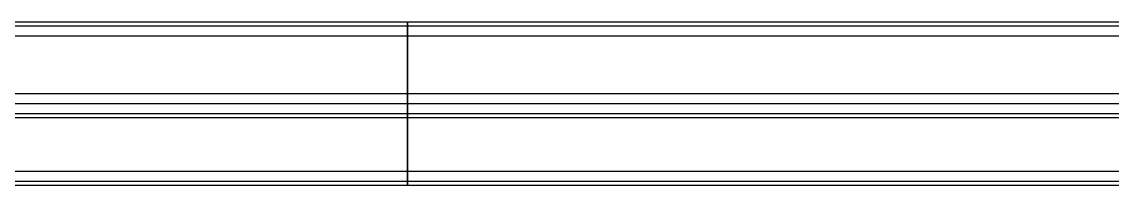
# Model space of a CAD drawing. Header units: millimetres. Extents: x -2000 to 0, y -2 to 2.
# Drawn here: x -1011.17 to -979.58, y -2.38 to 2.38 of the extents above; entities that cross this region are included whole.
import ezdxf

# ---------------------------------------------------------------- set-up
doc = ezdxf.new("R2010")
doc.units = ezdxf.units.MM
doc.header["$MEASUREMENT"] = 0
doc.layers.add('2 Meter Open Rail', color=7, linetype='Continuous')

msp = doc.modelspace()

# ---------------------------------------------------------------- linework, layer by layer
at = {"layer": '2 Meter Open Rail', "lineweight": 30}
for p, q in [((-2000, 2.375, 20.122), (0, 2.375, 20.122)), ((-2000, 2.375, 19.935), (0, 2.375, 19.935)), ((-2000, 2.256, 20.409), (0, 2.256, 20.409)), ((-1000, 2.374, 20.15), (-1000, 2.375, 20.136)), ((-1000, 2.375, 20.136), (-1000, 2.375, 20.122)), ((-1000, 2.375, 20.122), (-1000, 2.375, 19.935)), ((-1000, 2.375, 19.935), (-1000, 2.375, 19.922)), ((-1000, 2.375, 19.922), (-1000, 2.374, 19.908)), ((-1000, 2.374, 69.908), (-1000, 2.375, 69.922)), ((-1000, 2.375, 69.922), (-1000, 2.375, 69.935)), ((-1000, 2.375, 69.935), (-1000, 2.375, 70.122)), ((-1000, 2.375, 70.122), (-1000, 2.375, 70.136)), ((-1000, 2.375, 70.136), (-1000, 2.374, 70.15)), ((-1000, 2.375, 70.122), (0, 2.375, 70.122)), ((-1000, 2.375, 69.935), (0, 2.375, 69.935)), ((-1000, 2.373, 20.164), (-1000, 2.374, 20.15)), ((-1000, 2.374, 19.908), (-1000, 2.373, 19.894)), ((-1000, 2.373, 69.894), (-1000, 2.374, 69.908)), ((-1000, 2.374, 70.15), (-1000, 2.373, 70.164)), ((-1000, 2.371, 20.177), (-1000, 2.373, 20.164)), ((-1000, 2.373, 19.894), (-1000, 2.371, 19.88)), ((-1000, 2.371, 69.88), (-1000, 2.373, 69.894)), ((-1000, 2.373, 70.164), (-1000, 2.371, 70.177)), ((-1000, 2.369, 20.191), (-1000, 2.371, 20.177)), ((-1000, 2.371, 19.88), (-1000, 2.369, 19.866)), ((-1000, 2.369, 69.866), (-1000, 2.371, 69.88)), ((-1000, 2.371, 70.177), (-1000, 2.369, 70.191)), ((-1000, 2.366, 20.205), (-1000, 2.369, 20.191)), ((-1000, 2.369, 19.866), (-1000, 2.366, 19.853)), ((-1000, 2.366, 69.853), (-1000, 2.369, 69.866)), ((-1000, 2.369, 70.191), (-1000, 2.366, 70.205)), ((-1000, 2.363, 20.218), (-1000, 2.366, 20.205)), ((-1000, 2.366, 19.853), (-1000, 2.363, 19.839)), ((-1000, 2.363, 69.839), (-1000, 2.366, 69.853)), ((-1000, 2.366, 70.205), (-1000, 2.363, 70.218)), ((-1000, 2.36, 20.232), (-1000, 2.363, 20.218)), ((-1000, 2.363, 19.839), (-1000, 2.36, 19.826)), ((-1000, 2.36, 69.826), (-1000, 2.363, 69.839)), ((-1000, 2.363, 70.218), (-1000, 2.36, 70.232)), ((-1000, 2.356, 20.245), (-1000, 2.36, 20.232)), ((-1000, 2.36, 19.826), (-1000, 2.356, 19.813)), ((-1000, 2.356, 69.813), (-1000, 2.36, 69.826)), ((-1000, 2.36, 70.232), (-1000, 2.356, 70.245)), ((-1000, 2.352, 20.258), (-1000, 2.356, 20.245)), ((-1000, 2.356, 19.813), (-1000, 2.352, 19.799)), ((-1000, 2.352, 69.799), (-1000, 2.356, 69.813)), ((-1000, 2.356, 70.245), (-1000, 2.352, 70.258)), ((-1000, 2.347, 20.271), (-1000, 2.352, 20.258)), ((-1000, 2.352, 19.799), (-1000, 2.347, 19.786)), ((-1000, 2.347, 69.786), (-1000, 2.352, 69.799)), ((-1000, 2.352, 70.258), (-1000, 2.347, 70.271)), ((-1000, 2.341, 20.284), (-1000, 2.347, 20.271)), ((-1000, 2.347, 19.786), (-1000, 2.341, 19.774)), ((-1000, 2.341, 69.774), (-1000, 2.347, 69.786)), ((-1000, 2.347, 70.271), (-1000, 2.341, 70.284)), ((-1000, 2.336, 20.297), (-1000, 2.341, 20.284)), ((-1000, 2.341, 19.774), (-1000, 2.336, 19.761)), ((-1000, 2.336, 69.761), (-1000, 2.341, 69.774)), ((-1000, 2.341, 70.284), (-1000, 2.336, 70.297)), ((-1000, 2.329, 20.309), (-1000, 2.336, 20.297)), ((-1000, 2.336, 19.761), (-1000, 2.329, 19.749)), ((-1000, 2.329, 69.749), (-1000, 2.336, 69.761)), ((-1000, 2.336, 70.297), (-1000, 2.329, 70.309)), ((-1000, 2.323, 20.321), (-1000, 2.329, 20.309)), ((-1000, 2.329, 19.749), (-1000, 2.323, 19.736)), ((-1000, 2.323, 69.736), (-1000, 2.329, 69.749)), ((-1000, 2.329, 70.309), (-1000, 2.323, 70.321)), ((-1000, 2.316, 20.333), (-1000, 2.323, 20.321)), ((-1000, 2.323, 19.736), (-1000, 2.316, 19.724)), ((-1000, 2.316, 69.724), (-1000, 2.323, 69.736)), ((-1000, 2.323, 70.321), (-1000, 2.316, 70.333)), ((-1000, 2.308, 20.345), (-1000, 2.316, 20.333)), ((-1000, 2.316, 19.724), (-1000, 2.308, 19.713)), ((-1000, 2.308, 69.713), (-1000, 2.316, 69.724)), ((-1000, 2.316, 70.333), (-1000, 2.308, 70.345)), ((-1000, 2.301, 20.356), (-1000, 2.308, 20.345)), ((-1000, 2.308, 19.713), (-1000, 2.301, 19.701)), ((-1000, 2.301, 69.701), (-1000, 2.308, 69.713)), ((-1000, 2.308, 70.345), (-1000, 2.301, 70.356)), ((-1000, 2.292, 20.368), (-1000, 2.301, 20.356)), ((-1000, 2.301, 19.701), (-1000, 2.292, 19.69)), ((-1000, 2.292, 69.69), (-1000, 2.301, 69.701)), ((-1000, 2.301, 70.356), (-1000, 2.292, 70.368)), ((-1000, 2.284, 20.378), (-1000, 2.292, 20.368)), ((-1000, 2.292, 19.69), (-1000, 2.284, 19.679)), ((-1000, 2.284, 69.679), (-1000, 2.292, 69.69)), ((-1000, 2.292, 70.368), (-1000, 2.284, 70.378)), ((-1000, 2.275, 20.389), (-1000, 2.284, 20.378)), ((-1000, 2.284, 19.679), (-1000, 2.275, 19.668)), ((-1000, 2.275, 69.668), (-1000, 2.284, 69.679)), ((-1000, 2.284, 70.378), (-1000, 2.275, 70.389)), ((-1000, 2.266, 20.399), (-1000, 2.275, 20.389)), ((-1000, 2.275, 19.668), (-1000, 2.266, 19.658)), ((-1000, 2.266, 69.658), (-1000, 2.275, 69.668)), ((-1000, 2.275, 70.389), (-1000, 2.266, 70.399)), ((-1000, 2.256, 20.409), (-1000, 2.266, 20.399)), ((-1000, 2.266, 19.658), (-1000, 2.256, 19.648)), ((-1000, 2.256, 69.648), (-1000, 2.266, 69.658)), ((-1000, 2.266, 70.399), (-1000, 2.256, 70.409)), ((-1000, 0.287, 22.378), (-1000, 2.256, 20.409)), ((-1000, 2.256, 19.648), (-1000, 2.246, 19.638)), ((-1000, 2.246, 69.638), (-1000, 2.256, 69.648)), ((-1000, 2.256, 70.409), (-1000, 0.287, 72.378)), ((-1000, 2.256, 70.409), (0, 2.256, 70.409)), ((-1000, 2.246, 19.638), (-1000, 2.236, 19.629)), ((-1000, 2.236, 69.629), (-1000, 2.246, 69.638)), ((-1000, 2.236, 19.629), (-1000, 2.225, 19.62)), ((-1000, 2.225, 69.62), (-1000, 2.236, 69.629)), ((-1000, 2.225, 19.62), (-1000, 2.214, 19.612)), ((-1000, 2.214, 69.612), (-1000, 2.225, 69.62)), ((-1000, 2.214, 19.612), (-1000, 2.203, 19.603)), ((-1000, 2.203, 69.603), (-1000, 2.214, 69.612)), ((-2000, 1.969, 19.529), (0, 1.969, 19.529)), ((-1000, 2.203, 19.603), (-1000, 2.191, 19.596)), ((-1000, 2.191, 69.596), (-1000, 2.203, 69.603)), ((-1000, 2.191, 19.596), (-1000, 2.18, 19.588)), ((-1000, 2.18, 69.588), (-1000, 2.191, 69.596)), ((-1000, 2.18, 19.588), (-1000, 2.168, 19.581)), ((-1000, 2.168, 69.581), (-1000, 2.18, 69.588)), ((-1000, 2.168, 19.581), (-1000, 2.156, 19.575)), ((-1000, 2.156, 69.575), (-1000, 2.168, 69.581)), ((-1000, 2.156, 19.575), (-1000, 2.143, 19.568)), ((-1000, 2.143, 69.568), (-1000, 2.156, 69.575)), ((-1000, 2.143, 19.568), (-1000, 2.131, 19.563)), ((-1000, 2.131, 69.563), (-1000, 2.143, 69.568)), ((-1000, 2.131, 19.563), (-1000, 2.118, 19.557)), ((-1000, 2.118, 69.557), (-1000, 2.131, 69.563)), ((-1000, 2.118, 19.557), (-1000, 2.105, 19.553)), ((-1000, 2.105, 69.553), (-1000, 2.118, 69.557)), ((-1000, 2.105, 19.553), (-1000, 2.092, 19.548)), ((-1000, 2.092, 69.548), (-1000, 2.105, 69.553)), ((-1000, 2.092, 19.548), (-1000, 2.078, 19.544)), ((-1000, 2.078, 69.544), (-1000, 2.092, 69.548)), ((-1000, 2.078, 19.544), (-1000, 2.065, 19.541)), ((-1000, 2.065, 69.541), (-1000, 2.078, 69.544)), ((-1000, 2.065, 19.541), (-1000, 2.051, 19.538)), ((-1000, 2.051, 69.538), (-1000, 2.065, 69.541)), ((-1000, 2.051, 19.538), (-1000, 2.038, 19.535)), ((-1000, 2.038, 69.535), (-1000, 2.051, 69.538)), ((-1000, 2.038, 19.535), (-1000, 2.024, 19.533)), ((-1000, 2.024, 69.533), (-1000, 2.038, 69.535)), ((-1000, 2.024, 19.533), (-1000, 2.01, 19.531)), ((-1000, 2.01, 69.531), (-1000, 2.024, 69.533)), ((-1000, 2.01, 19.531), (-1000, 1.996, 19.53)), ((-1000, 1.996, 69.53), (-1000, 2.01, 69.531)), ((-1000, 1.996, 19.53), (-1000, 1.982, 19.529)), ((-1000, 1.982, 69.529), (-1000, 1.996, 69.53)), ((-1000, 1.982, 19.529), (-1000, 1.969, 19.529)), ((-1000, 1.969, 69.529), (-1000, 1.982, 69.529)), ((-1000, 1.969, 19.529), (-1000, 0, 19.529)), ((-1000, 0, 69.529), (-1000, 1.969, 69.529)), ((-1000, 1.969, 69.529), (0, 1.969, 69.529)), ((-2000, 0.287, 22.378), (0, 0.287, 22.378)), ((-2000, 0, 19.529), (0, 0, 19.529)), ((-1000, 0.277, 22.388), (-1000, 0.287, 22.378)), ((-1000, 0.287, 72.378), (-1000, 0.277, 72.388)), ((-1000, 0.287, 72.378), (0, 0.287, 72.378)), ((-1000, 0.267, 22.397), (-1000, 0.277, 22.388)), ((-1000, 0.277, 72.388), (-1000, 0.267, 72.397)), ((-1000, 0.256, 22.406), (-1000, 0.267, 22.397)), ((-1000, 0.267, 72.397), (-1000, 0.256, 72.406)), ((-1000, 0.246, 22.414), (-1000, 0.256, 22.406)), ((-1000, 0.256, 72.406), (-1000, 0.246, 72.414)), ((-1000, 0.234, 22.423), (-1000, 0.246, 22.414)), ((-1000, 0.246, 72.414), (-1000, 0.234, 72.423)), ((-1000, 0.223, 22.43), (-1000, 0.234, 22.423)), ((-1000, 0.234, 72.423), (-1000, 0.223, 72.43)), ((-1000, 0.211, 22.438), (-1000, 0.223, 22.43)), ((-1000, 0.223, 72.43), (-1000, 0.211, 72.438)), ((-1000, 0.199, 22.445), (-1000, 0.211, 22.438)), ((-1000, 0.211, 72.438), (-1000, 0.199, 72.445)), ((-1000, 0.187, 22.451), (-1000, 0.199, 22.445)), ((-1000, 0.199, 72.445), (-1000, 0.187, 72.451)), ((-1000, 0.175, 22.458), (-1000, 0.187, 22.451)), ((-1000, 0.187, 72.451), (-1000, 0.175, 72.458)), ((-1000, 0.162, 22.463), (-1000, 0.175, 22.458)), ((-1000, 0.175, 72.458), (-1000, 0.162, 72.463)), ((-1000, 0.149, 22.469), (-1000, 0.162, 22.463)), ((-1000, 0.162, 72.463), (-1000, 0.149, 72.469)), ((-1000, 0.136, 22.474), (-1000, 0.149, 22.469)), ((-1000, 0.149, 72.469), (-1000, 0.136, 72.474)), ((-1000, 0.123, 22.478), (-1000, 0.136, 22.474)), ((-1000, 0.136, 72.474), (-1000, 0.123, 72.478)), ((-1000, 0.11, 22.482), (-1000, 0.123, 22.478)), ((-1000, 0.123, 72.478), (-1000, 0.11, 72.482)), ((-1000, 0.096, 22.485), (-1000, 0.11, 22.482)), ((-1000, 0.11, 72.482), (-1000, 0.096, 72.485)), ((-1000, 0.083, 22.488), (-1000, 0.096, 22.485)), ((-1000, 0.096, 72.485), (-1000, 0.083, 72.488)), ((-1000, 0.069, 22.491), (-1000, 0.083, 22.488)), ((-1000, 0.083, 72.488), (-1000, 0.069, 72.491)), ((-1000, 0.055, 22.493), (-1000, 0.069, 22.491)), ((-1000, 0.069, 72.491), (-1000, 0.055, 72.493)), ((-1000, 0.042, 22.495), (-1000, 0.055, 22.493)), ((-1000, 0.055, 72.493), (-1000, 0.042, 72.495)), ((-1000, 0.028, 22.496), (-1000, 0.042, 22.495)), ((-1000, 0.042, 72.495), (-1000, 0.028, 72.496)), ((-1000, 0.014, 22.497), (-1000, 0.028, 22.496)), ((-1000, 0.028, 72.496), (-1000, 0.014, 72.497)), ((-1000, 0, 22.497), (-1000, 0.014, 22.497)), ((-1000, 0.014, 72.497), (-1000, 0, 72.497)), ((-1000, 0, 19.529), (-1000, 0, 0.406)), ((-1000, 0, 50.406), (-1000, 0, 69.529)), ((-1000, 0, 72.497), (-1000, -0.014, 72.497)), ((-1000, 0, 69.529), (0, 0, 69.529)), ((-1000, 0, 69.529), (-1000, 0, 72.497)), ((-2000, 0, 0.406), (0, 0, 0.406)), ((-2000, -0.287, 22.378), (0, -0.287, 22.378)), ((-1000, -0.014, 22.497), (-1000, 0, 22.497)), ((-1000, 0, 0.406), (-1000, 0, 0.393)), ((-1000, 0, 0.393), (-1000, -0.001, 0.379)), ((-1000, -0.001, 50.379), (-1000, 0, 50.393)), ((-1000, 0, 50.393), (-1000, 0, 50.406)), ((-1000, -2.375, 61.333), (-1000, 0, 61.333)), ((-1000, 0, 50.406), (0, 0, 50.406)), ((-1000, -0.001, 0.379), (-1000, -0.002, 0.365)), ((-1000, -0.002, 50.365), (-1000, -0.001, 50.379)), ((-1000, -0.002, 0.365), (-1000, -0.004, 0.351)), ((-1000, -0.004, 50.351), (-1000, -0.002, 50.365)), ((-1000, -0.004, 0.351), (-1000, -0.006, 0.337)), ((-1000, -0.006, 50.337), (-1000, -0.004, 50.351)), ((-1000, -0.006, 0.337), (-1000, -0.009, 0.324)), ((-1000, -0.009, 50.324), (-1000, -0.006, 50.337)), ((-1000, -0.009, 0.324), (-1000, -0.012, 0.31)), ((-1000, -0.012, 50.31), (-1000, -0.009, 50.324)), ((-1000, -0.012, 0.31), (-1000, -0.015, 0.297)), ((-1000, -0.015, 50.297), (-1000, -0.012, 50.31)), ((-1000, -0.028, 22.496), (-1000, -0.014, 22.497)), ((-1000, -0.014, 72.497), (-1000, -0.028, 72.496)), ((-1000, -0.015, 0.297), (-1000, -0.019, 0.283)), ((-1000, -0.019, 50.283), (-1000, -0.015, 50.297)), ((-1000, -0.019, 0.283), (-1000, -0.023, 0.27)), ((-1000, -0.023, 50.27), (-1000, -0.019, 50.283)), ((-1000, -0.023, 0.27), (-1000, -0.028, 0.257)), ((-1000, -0.028, 50.257), (-1000, -0.023, 50.27)), ((-1000, -0.042, 22.495), (-1000, -0.028, 22.496)), ((-1000, -0.028, 0.257), (-1000, -0.034, 0.244)), ((-1000, -0.034, 50.244), (-1000, -0.028, 50.257)), ((-1000, -0.028, 72.496), (-1000, -0.042, 72.495)), ((-1000, -0.034, 0.244), (-1000, -0.039, 0.232)), ((-1000, -0.039, 50.232), (-1000, -0.034, 50.244)), ((-1000, -0.039, 0.232), (-1000, -0.046, 0.219)), ((-1000, -0.046, 50.219), (-1000, -0.039, 50.232)), ((-1000, -0.055, 22.493), (-1000, -0.042, 22.495)), ((-1000, -0.042, 72.495), (-1000, -0.055, 72.493)), ((-1000, -0.046, 0.219), (-1000, -0.052, 0.207)), ((-1000, -0.052, 50.207), (-1000, -0.046, 50.219)), ((-1000, -0.052, 0.207), (-1000, -0.059, 0.195)), ((-1000, -0.059, 50.195), (-1000, -0.052, 50.207)), ((-1000, -0.069, 22.491), (-1000, -0.055, 22.493)), ((-1000, -0.055, 72.493), (-1000, -0.069, 72.491)), ((-1000, -0.059, 0.195), (-1000, -0.067, 0.184)), ((-1000, -0.067, 50.184), (-1000, -0.059, 50.195)), ((-1000, -0.067, 0.184), (-1000, -0.074, 0.172)), ((-1000, -0.074, 50.172), (-1000, -0.067, 50.184)), ((-1000, -0.083, 22.488), (-1000, -0.069, 22.491)), ((-1000, -0.069, 72.491), (-1000, -0.083, 72.488)), ((-1000, -0.074, 0.172), (-1000, -0.083, 0.161)), ((-1000, -0.083, 50.161), (-1000, -0.074, 50.172)), ((-1000, -0.096, 22.485), (-1000, -0.083, 22.488)), ((-1000, -0.083, 0.161), (-1000, -0.091, 0.15)), ((-1000, -0.091, 50.15), (-1000, -0.083, 50.161)), ((-1000, -0.083, 72.488), (-1000, -0.096, 72.485)), ((-1000, -0.091, 0.15), (-1000, -0.1, 0.139)), ((-1000, -0.1, 50.139), (-1000, -0.091, 50.15)), ((-1000, -0.11, 22.482), (-1000, -0.096, 22.485)), ((-1000, -0.096, 72.485), (-1000, -0.11, 72.482)), ((-1000, -0.1, 0.139), (-1000, -0.109, 0.129)), ((-1000, -0.109, 50.129), (-1000, -0.1, 50.139)), ((-1000, -0.109, 0.129), (-1000, -0.119, 0.119)), ((-1000, -0.119, 50.119), (-1000, -0.109, 50.129)), ((-1000, -0.123, 22.478), (-1000, -0.11, 22.482)), ((-1000, -0.11, 72.482), (-1000, -0.123, 72.478)), ((-1000, -0.119, 0.119), (-1000, -0.129, 0.109)), ((-1000, -0.129, 50.109), (-1000, -0.119, 50.119)), ((-1000, -0.136, 22.474), (-1000, -0.123, 22.478)), ((-1000, -0.123, 72.478), (-1000, -0.136, 72.474)), ((-1000, -0.129, 0.109), (-1000, -0.139, 0.1)), ((-1000, -0.139, 50.1), (-1000, -0.129, 50.109)), ((-1000, -0.149, 22.469), (-1000, -0.136, 22.474)), ((-1000, -0.136, 72.474), (-1000, -0.149, 72.469)), ((-1000, -0.139, 0.1), (-1000, -0.15, 0.091)), ((-1000, -0.15, 50.091), (-1000, -0.139, 50.1)), ((-1000, -0.162, 22.463), (-1000, -0.149, 22.469)), ((-1000, -0.149, 72.469), (-1000, -0.162, 72.463)), ((-1000, -0.15, 0.091), (-1000, -0.161, 0.083)), ((-1000, -0.161, 50.083), (-1000, -0.15, 50.091)), ((-1000, -0.161, 0.083), (-1000, -0.172, 0.074)), ((-1000, -0.172, 50.074), (-1000, -0.161, 50.083)), ((-1000, -0.175, 22.458), (-1000, -0.162, 22.463)), ((-1000, -0.162, 72.463), (-1000, -0.175, 72.458)), ((-1000, -0.172, 0.074), (-1000, -0.184, 0.067)), ((-1000, -0.184, 50.067), (-1000, -0.172, 50.074)), ((-1000, -0.187, 22.451), (-1000, -0.175, 22.458)), ((-1000, -0.175, 72.458), (-1000, -0.187, 72.451)), ((-1000, -0.184, 0.067), (-1000, -0.195, 0.059)), ((-1000, -0.195, 50.059), (-1000, -0.184, 50.067)), ((-1000, -0.199, 22.445), (-1000, -0.187, 22.451)), ((-1000, -0.187, 72.451), (-1000, -0.199, 72.445)), ((-1000, -0.195, 0.059), (-1000, -0.207, 0.052)), ((-1000, -0.207, 50.052), (-1000, -0.195, 50.059)), ((-1000, -0.211, 22.438), (-1000, -0.199, 22.445)), ((-1000, -0.199, 72.445), (-1000, -0.211, 72.438)), ((-1000, -0.207, 0.052), (-1000, -0.219, 0.046)), ((-1000, -0.219, 50.046), (-1000, -0.207, 50.052)), ((-1000, -0.223, 22.43), (-1000, -0.211, 22.438)), ((-1000, -0.211, 72.438), (-1000, -0.223, 72.43)), ((-1000, -0.219, 0.046), (-1000, -0.232, 0.039)), ((-1000, -0.232, 50.039), (-1000, -0.219, 50.046)), ((-1000, -0.234, 22.423), (-1000, -0.223, 22.43)), ((-1000, -0.223, 72.43), (-1000, -0.234, 72.423)), ((-1000, -0.232, 0.039), (-1000, -0.244, 0.034)), ((-1000, -0.244, 50.034), (-1000, -0.232, 50.039)), ((-1000, -0.246, 22.414), (-1000, -0.234, 22.423)), ((-1000, -0.234, 72.423), (-1000, -0.246, 72.414)), ((-1000, -0.244, 0.034), (-1000, -0.257, 0.028)), ((-1000, -0.257, 50.028), (-1000, -0.244, 50.034)), ((-1000, -0.256, 22.406), (-1000, -0.246, 22.414)), ((-1000, -0.246, 72.414), (-1000, -0.256, 72.406)), ((-1000, -0.267, 22.397), (-1000, -0.256, 22.406)), ((-1000, -0.256, 72.406), (-1000, -0.267, 72.397)), ((-1000, -0.257, 0.028), (-1000, -0.27, 0.023)), ((-1000, -0.27, 50.023), (-1000, -0.257, 50.028)), ((-1000, -0.277, 22.388), (-1000, -0.267, 22.397)), ((-1000, -0.267, 72.397), (-1000, -0.277, 72.388)), ((-1000, -0.27, 0.023), (-1000, -0.283, 0.019)), ((-1000, -0.283, 50.019), (-1000, -0.27, 50.023)), ((-1000, -0.287, 22.378), (-1000, -0.277, 22.388)), ((-1000, -0.277, 72.388), (-1000, -0.287, 72.378)), ((-1000, -0.283, 0.019), (-1000, -0.297, 0.015)), ((-1000, -0.297, 50.015), (-1000, -0.283, 50.019)), ((-1000, -2.256, 20.409), (-1000, -0.287, 22.378)), ((-1000, -0.287, 72.378), (-1000, -2.256, 70.409)), ((-1000, -0.287, 72.378), (0, -0.287, 72.378)), ((-1000, -0.297, 0.015), (-1000, -0.31, 0.012)), ((-1000, -0.31, 50.012), (-1000, -0.297, 50.015)), ((-1000, -0.31, 0.012), (-1000, -0.324, 0.009)), ((-1000, -0.324, 50.009), (-1000, -0.31, 50.012)), ((-2000, -0.406), (0, -0.406)), ((-1000, -0.324, 0.009), (-1000, -0.337, 0.006)), ((-1000, -0.337, 50.006), (-1000, -0.324, 50.009)), ((-1000, -0.337, 0.006), (-1000, -0.351, 0.004)), ((-1000, -0.351, 50.004), (-1000, -0.337, 50.006)), ((-1000, -0.351, 0.004), (-1000, -0.365, 0.002)), ((-1000, -0.365, 50.002), (-1000, -0.351, 50.004)), ((-1000, -0.365, 0.002), (-1000, -0.379, 0.001)), ((-1000, -0.379, 50.001), (-1000, -0.365, 50.002)), ((-1000, -0.379, 0.001), (-1000, -0.393, 0)), ((-1000, -0.393, 50), (-1000, -0.379, 50.001)), ((-1000, -0.393, 0), (-1000, -0.406)), ((-1000, -0.406, 50), (-1000, -0.393, 50)), ((-1000, -0.406), (-1000, -1.969)), ((-1000, -1.969, 50), (-1000, -0.406, 50)), ((-1000, -0.406, 50), (0, -0.406, 50)), ((-2000, -1.969), (0, -1.969)), ((-1000, -1.969), (-1000, -1.982, 0)), ((-1000, -1.969, 50), (0, -1.969, 50)), ((-1000, -1.982, 50), (-1000, -1.969, 50)), ((-1000, -1.982, 0), (-1000, -1.996, 0.001)), ((-1000, -1.996, 50.001), (-1000, -1.982, 50)), ((-1000, -1.996, 0.001), (-1000, -2.01, 0.002)), ((-1000, -2.01, 50.002), (-1000, -1.996, 50.001)), ((-1000, -2.01, 0.002), (-1000, -2.024, 0.004)), ((-1000, -2.024, 50.004), (-1000, -2.01, 50.002)), ((-1000, -2.024, 0.004), (-1000, -2.038, 0.006)), ((-1000, -2.038, 50.006), (-1000, -2.024, 50.004)), ((-1000, -2.038, 0.006), (-1000, -2.051, 0.009)), ((-1000, -2.051, 50.009), (-1000, -2.038, 50.006)), ((-1000, -2.051, 0.009), (-1000, -2.065, 0.012)), ((-1000, -2.065, 50.012), (-1000, -2.051, 50.009)), ((-1000, -2.065, 0.012), (-1000, -2.078, 0.015)), ((-1000, -2.078, 50.015), (-1000, -2.065, 50.012)), ((-1000, -2.078, 0.015), (-1000, -2.092, 0.019)), ((-1000, -2.092, 50.019), (-1000, -2.078, 50.015)), ((-1000, -2.092, 0.019), (-1000, -2.105, 0.023)), ((-1000, -2.105, 50.023), (-1000, -2.092, 50.019)), ((-1000, -2.105, 0.023), (-1000, -2.118, 0.028)), ((-1000, -2.118, 50.028), (-1000, -2.105, 50.023)), ((-1000, -2.118, 0.028), (-1000, -2.131, 0.034)), ((-1000, -2.131, 50.034), (-1000, -2.118, 50.028)), ((-1000, -2.131, 0.034), (-1000, -2.143, 0.039)), ((-1000, -2.143, 50.039), (-1000, -2.131, 50.034)), ((-1000, -2.143, 0.039), (-1000, -2.156, 0.046)), ((-1000, -2.156, 50.046), (-1000, -2.143, 50.039)), ((-1000, -2.156, 0.046), (-1000, -2.168, 0.052)), ((-1000, -2.168, 50.052), (-1000, -2.156, 50.046)), ((-1000, -2.168, 0.052), (-1000, -2.18, 0.059)), ((-1000, -2.18, 50.059), (-1000, -2.168, 50.052)), ((-1000, -2.18, 0.059), (-1000, -2.191, 0.067)), ((-1000, -2.191, 50.067), (-1000, -2.18, 50.059)), ((-1000, -2.191, 0.067), (-1000, -2.203, 0.074)), ((-1000, -2.203, 50.074), (-1000, -2.191, 50.067)), ((-1000, -2.203, 0.074), (-1000, -2.214, 0.083)), ((-1000, -2.214, 50.083), (-1000, -2.203, 50.074)), ((-2000, -2.256, 20.409), (0, -2.256, 20.409)), ((-2000, -2.375, 0.406), (0, -2.375, 0.406)), ((-2000, -2.375, 20.122), (0, -2.375, 20.122)), ((-1000, -2.214, 0.083), (-1000, -2.225, 0.091)), ((-1000, -2.225, 50.091), (-1000, -2.214, 50.083)), ((-1000, -2.225, 0.091), (-1000, -2.236, 0.1)), ((-1000, -2.236, 50.1), (-1000, -2.225, 50.091)), ((-1000, -2.236, 0.1), (-1000, -2.246, 0.109)), ((-1000, -2.246, 50.109), (-1000, -2.236, 50.1)), ((-1000, -2.246, 0.109), (-1000, -2.256, 0.119)), ((-1000, -2.256, 50.119), (-1000, -2.246, 50.109)), ((-1000, -2.256, 0.119), (-1000, -2.266, 0.129)), ((-1000, -2.266, 20.399), (-1000, -2.256, 20.409)), ((-1000, -2.256, 70.409), (-1000, -2.266, 70.399)), ((-1000, -2.266, 50.129), (-1000, -2.256, 50.119)), ((-1000, -2.256, 70.409), (0, -2.256, 70.409)), ((-1000, -2.266, 0.129), (-1000, -2.275, 0.139)), ((-1000, -2.275, 20.389), (-1000, -2.266, 20.399)), ((-1000, -2.266, 70.399), (-1000, -2.275, 70.389)), ((-1000, -2.275, 50.139), (-1000, -2.266, 50.129)), ((-1000, -2.275, 0.139), (-1000, -2.284, 0.15)), ((-1000, -2.284, 20.378), (-1000, -2.275, 20.389)), ((-1000, -2.275, 70.389), (-1000, -2.284, 70.378)), ((-1000, -2.284, 50.15), (-1000, -2.275, 50.139)), ((-1000, -2.284, 0.15), (-1000, -2.292, 0.161)), ((-1000, -2.292, 20.368), (-1000, -2.284, 20.378)), ((-1000, -2.284, 70.378), (-1000, -2.292, 70.368)), ((-1000, -2.292, 50.161), (-1000, -2.284, 50.15)), ((-1000, -2.292, 0.161), (-1000, -2.301, 0.172)), ((-1000, -2.301, 20.356), (-1000, -2.292, 20.368)), ((-1000, -2.292, 70.368), (-1000, -2.301, 70.356)), ((-1000, -2.301, 50.172), (-1000, -2.292, 50.161)), ((-1000, -2.301, 0.172), (-1000, -2.308, 0.184)), ((-1000, -2.308, 20.345), (-1000, -2.301, 20.356)), ((-1000, -2.301, 70.356), (-1000, -2.308, 70.345)), ((-1000, -2.308, 50.184), (-1000, -2.301, 50.172)), ((-1000, -2.308, 0.184), (-1000, -2.316, 0.195)), ((-1000, -2.316, 20.333), (-1000, -2.308, 20.345)), ((-1000, -2.308, 70.345), (-1000, -2.316, 70.333)), ((-1000, -2.316, 50.195), (-1000, -2.308, 50.184)), ((-1000, -2.316, 0.195), (-1000, -2.323, 0.207)), ((-1000, -2.323, 20.321), (-1000, -2.316, 20.333)), ((-1000, -2.316, 70.333), (-1000, -2.323, 70.321)), ((-1000, -2.323, 50.207), (-1000, -2.316, 50.195)), ((-1000, -2.323, 0.207), (-1000, -2.329, 0.219)), ((-1000, -2.329, 20.309), (-1000, -2.323, 20.321)), ((-1000, -2.323, 70.321), (-1000, -2.329, 70.309)), ((-1000, -2.329, 50.219), (-1000, -2.323, 50.207)), ((-1000, -2.329, 0.219), (-1000, -2.336, 0.232)), ((-1000, -2.336, 20.297), (-1000, -2.329, 20.309)), ((-1000, -2.329, 70.309), (-1000, -2.336, 70.297)), ((-1000, -2.336, 50.232), (-1000, -2.329, 50.219)), ((-1000, -2.336, 0.232), (-1000, -2.341, 0.244)), ((-1000, -2.341, 20.284), (-1000, -2.336, 20.297)), ((-1000, -2.336, 70.297), (-1000, -2.341, 70.284)), ((-1000, -2.341, 50.244), (-1000, -2.336, 50.232)), ((-1000, -2.341, 0.244), (-1000, -2.347, 0.257)), ((-1000, -2.347, 20.271), (-1000, -2.341, 20.284)), ((-1000, -2.341, 70.284), (-1000, -2.347, 70.271)), ((-1000, -2.347, 50.257), (-1000, -2.341, 50.244)), ((-1000, -2.347, 0.257), (-1000, -2.352, 0.27)), ((-1000, -2.352, 20.258), (-1000, -2.347, 20.271)), ((-1000, -2.347, 70.271), (-1000, -2.352, 70.258)), ((-1000, -2.352, 50.27), (-1000, -2.347, 50.257)), ((-1000, -2.352, 0.27), (-1000, -2.356, 0.283)), ((-1000, -2.356, 20.245), (-1000, -2.352, 20.258)), ((-1000, -2.352, 70.258), (-1000, -2.356, 70.245)), ((-1000, -2.356, 50.283), (-1000, -2.352, 50.27)), ((-1000, -2.356, 0.283), (-1000, -2.36, 0.297)), ((-1000, -2.36, 20.232), (-1000, -2.356, 20.245)), ((-1000, -2.356, 70.245), (-1000, -2.36, 70.232)), ((-1000, -2.36, 50.297), (-1000, -2.356, 50.283)), ((-1000, -2.36, 0.297), (-1000, -2.363, 0.31)), ((-1000, -2.363, 20.218), (-1000, -2.36, 20.232)), ((-1000, -2.36, 70.232), (-1000, -2.363, 70.218)), ((-1000, -2.363, 50.31), (-1000, -2.36, 50.297)), ((-1000, -2.363, 0.31), (-1000, -2.366, 0.324)), ((-1000, -2.366, 20.205), (-1000, -2.363, 20.218)), ((-1000, -2.363, 70.218), (-1000, -2.366, 70.205)), ((-1000, -2.366, 50.324), (-1000, -2.363, 50.31)), ((-1000, -2.366, 0.324), (-1000, -2.369, 0.337)), ((-1000, -2.369, 20.191), (-1000, -2.366, 20.205)), ((-1000, -2.366, 70.205), (-1000, -2.369, 70.191)), ((-1000, -2.369, 50.337), (-1000, -2.366, 50.324)), ((-1000, -2.369, 0.337), (-1000, -2.371, 0.351)), ((-1000, -2.371, 20.177), (-1000, -2.369, 20.191)), ((-1000, -2.369, 70.191), (-1000, -2.371, 70.177)), ((-1000, -2.371, 50.351), (-1000, -2.369, 50.337)), ((-1000, -2.371, 0.351), (-1000, -2.373, 0.365)), ((-1000, -2.373, 20.164), (-1000, -2.371, 20.177)), ((-1000, -2.371, 70.177), (-1000, -2.373, 70.164)), ((-1000, -2.373, 50.365), (-1000, -2.371, 50.351)), ((-1000, -2.373, 0.365), (-1000, -2.374, 0.379)), ((-1000, -2.374, 20.15), (-1000, -2.373, 20.164)), ((-1000, -2.373, 70.164), (-1000, -2.374, 70.15)), ((-1000, -2.374, 50.379), (-1000, -2.373, 50.365)), ((-1000, -2.374, 0.379), (-1000, -2.375, 0.393)), ((-1000, -2.375, 20.136), (-1000, -2.374, 20.15)), ((-1000, -2.374, 70.15), (-1000, -2.375, 70.136)), ((-1000, -2.375, 50.393), (-1000, -2.374, 50.379)), ((-1000, -2.375, 0.393), (-1000, -2.375, 0.406)), ((-1000, -2.375, 0.406), (-1000, -2.375, 20.122)), ((-1000, -2.375, 20.122), (-1000, -2.375, 20.136)), ((-1000, -2.375, 70.136), (-1000, -2.375, 70.122)), ((-1000, -2.375, 70.122), (-1000, -2.375, 50.406)), ((-1000, -2.375, 50.406), (-1000, -2.375, 50.393)), ((-1000, -2.375, 50.406), (0, -2.375, 50.406)), ((-1000, -2.375, 70.122), (0, -2.375, 70.122))]:
    msp.add_line(p, q, dxfattribs=at)

doc.saveas('drawing.dxf')
